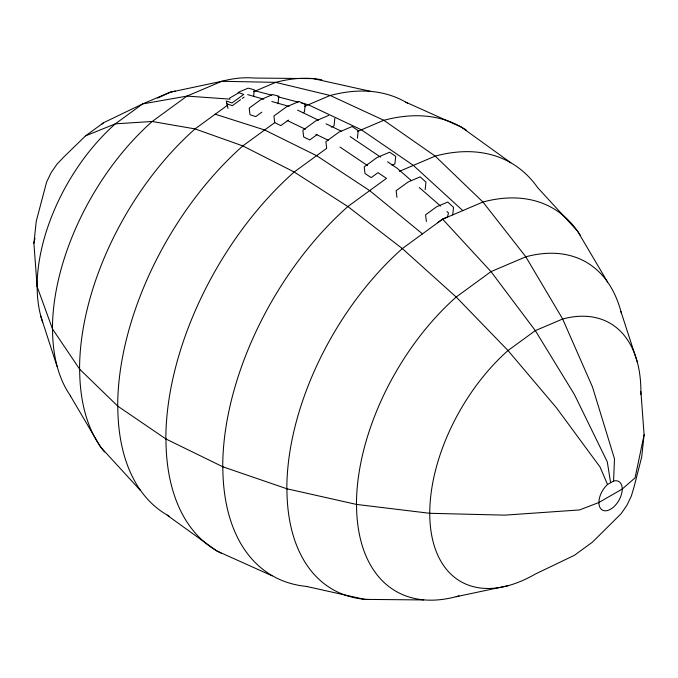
<?xml version="1.0" encoding="UTF-8"?>
<svg xmlns="http://www.w3.org/2000/svg" width="678" height="678" viewBox="0 0 678 678"><rect width="100%" height="100%" fill="white"/><g stroke="black" fill="none" stroke-linecap="round" stroke-linejoin="round"><path stroke-width="1.02" d="M85.53 135.88L115.353 123.828L152.186 121.489L195.052 128.913L242.809 145.906L294.193 172.009L347.839 206.544L402.317 248.58L456.184 297.006L508.008 350.534L556.409 407.741L600.106 467.1L607.53 484.516A16.492 9.517 -60 0 0 601.013 509.017A16.492 9.517 -60 0 0 620.116 497.983A16.492 9.517 -60 0 0 613.573 481.033L614.488 458.803L592.47 386.918L562.647 318.982L525.814 256.801L482.948 202.027L435.191 156.109L383.807 120.277L330.161 95.471L275.683 82.36L221.816 81.284L169.992 92.284L142.668 103.912L103.556 122.726L85.53 135.88L63.512 157.304L56.816 164.373L51.062 172.788L46.646 181.975L36.273 221.121L33.9 243.292L37.112 286.591L52.477 328.906L79.589 369.103L117.726 406.114L165.881 438.954L222.757 466.752L286.862 488.77L356.484 504.424L429.767 513.297L504.779 515.144L579.512 509.941L598.877 502.517L622.226 489.041L635.074 477.863L644.1 434.708L640.888 391.409A149.135 86.106 -60 0 0 562.647 319.007L535.332 330.61L508.008 350.534A149.135 86.106 -60 0 0 429.75 513.305A149.211 86.148 -60 0 0 535.332 574.054L574.444 555.274L592.47 542.12L621.184 513.627L626.938 505.212L631.354 496.025L634.125 486.702L641.727 456.879L644.1 434.708M253.606 96.386L254.309 89.767L248.14 88.148L238.063 92.437L243.783 94.386L232.054 102.937L226.266 101.039L228.011 108.37M278.014 103.751L278.827 96.191L272.658 94.573L260.928 99.564L249.199 108.116L250.004 114.743L255.784 116.591L261.861 112.158M334.839 118.362L334.025 125.93L331.22 127.125M357.399 138.253L358.204 130.684L352.136 126.523L339 132.117L325.864 141.694L326.677 148.329L294.193 172.009A244.589 141.21 -60 0 0 165.847 438.971M425.157 189.696L425.97 182.128L420.191 176.848L408.164 181.958L396.138 190.73L396.952 197.357M452.718 214.892L453.523 207.324L447.743 202.044L436.657 206.756L425.572 214.841L426.386 221.469M33.9 243.292L34.976 238.148M101.997 124.125L103.556 122.726M227.808 105.022L195.052 128.913A220.079 127.066 -60 0 0 79.563 369.12M240.605 99.658L232.385 105.649L226.605 103.776M242.249 98.463L244.114 97.098M242.809 145.906L274.726 122.633L273.912 115.997L286.489 106.836L299.057 101.48L305.261 104.412L304.447 111.98L302.634 112.751M288.404 120.091L280.802 125.633L274.726 122.633M317.033 134.642L309.744 139.948L303.668 136.948L302.863 130.312L315.745 120.921L328.627 115.438M347.839 206.544L386.477 178.365L378.01 172.653L371.197 177.619L364.993 173.534L364.188 166.898L376.917 157.618L389.638 152.203L395.715 156.364L394.901 163.932L391.986 165.178M402.317 248.58L442.632 219.18L447.522 216.901L448.489 212.926L446.904 211.553M607.53 484.516L613.573 481.033M437.446 222.723L442.632 219.18L482.948 202.027A220.079 127.066 -60 0 1 580.266 235.224M229.511 98.141L238.673 92.852M157.652 98.09L169.992 92.284A149.135 86.106 -60 0 1 175.255 91.064M221.816 81.284L187.001 96.098L152.186 121.489A190.052 109.726 -60 0 0 52.452 328.923M253.606 91.75L275.683 82.36M304.659 106.319L330.161 95.471M357.738 131.363L383.807 120.277M399.359 171.356L435.191 156.109A238.419 137.651 -60 0 1 537.662 187.628L577.537 231.122L607.496 281.929M456.184 596.716L508.008 585.716M423.742 599.945L364.747 599.386L307.134 586.589M230.105 99.141L187.001 96.098L142.668 103.912L115.353 123.828A149.135 86.106 -60 0 0 37.095 286.608M370.866 91.411L313.253 78.614L254.258 78.055A190.052 109.726 -60 0 0 221.808 81.318M255.521 90.937L271.768 95.191M277.861 96.785L298.167 102.107M301.218 102.903L308.321 104.759L361.399 129.803L413.351 165.398L462.794 210.604M247.656 94.615L263.776 99.2M271.836 101.497L288.964 106.37M215.206 114.209L264.649 129.981L316.601 155.677L369.68 190.62L422.479 233.876M405.808 102.166L461.413 127.142L510.839 162.805M272.192 575.834L216.587 550.858L167.161 515.195M297.608 110.133L318.457 120.167M326.033 123.82L341.195 131.117M287.269 120.514L305.371 129.227M315.855 134.278L328.245 140.244M350.128 136.583L380.57 157.084M387.536 161.771L397.105 168.212L411.334 180.594M339.992 147.05L367.569 165.618M419.233 187.475L440.581 206.044M442.632 219.18L490.999 271.615L535.332 330.61L574.444 394.588L607.293 461.862L610.547 482.321M140.338 490.372L100.463 446.878L70.504 396.071M620.938 311.583L637.286 361.976M40.714 316.024L57.062 366.417M356.459 504.44A190.052 109.726 -60 0 1 456.192 297.032L490.999 271.615L525.814 256.801A190.052 109.726 -60 0 1 621.438 313.456M286.828 488.787A220.079 127.066 -60 0 1 402.325 248.606M222.723 466.769A238.419 137.651 -60 0 1 347.848 206.578M117.692 406.13A238.419 137.651 -60 0 1 242.817 145.931M640.837 391.435A149.211 86.148 -60 0 1 640.803 394.418M459.014 595.86A190.154 109.785 -60 0 1 356.543 504.39M368.713 599.555A220.197 127.133 -60 0 1 286.93 488.728M307.176 586.478A238.546 137.727 -60 0 1 222.833 466.71M221.155 553.138A244.724 141.287 -60 0 1 165.957 438.903M169.008 516.068A238.546 137.727 -60 0 1 117.803 406.063M104.514 451.955A220.197 127.133 -60 0 1 79.665 369.061M70.58 395.969A190.154 109.785 -60 0 1 52.537 328.872M42.68 322.152A149.211 86.148 -60 0 1 37.163 286.565M383.799 120.32A244.589 141.21 -60 0 1 466.6 130.396M330.152 95.513A238.419 137.651 -60 0 1 407.563 103.209M275.675 82.394A220.079 127.066 -60 0 1 321.864 79.826"/></g></svg>
